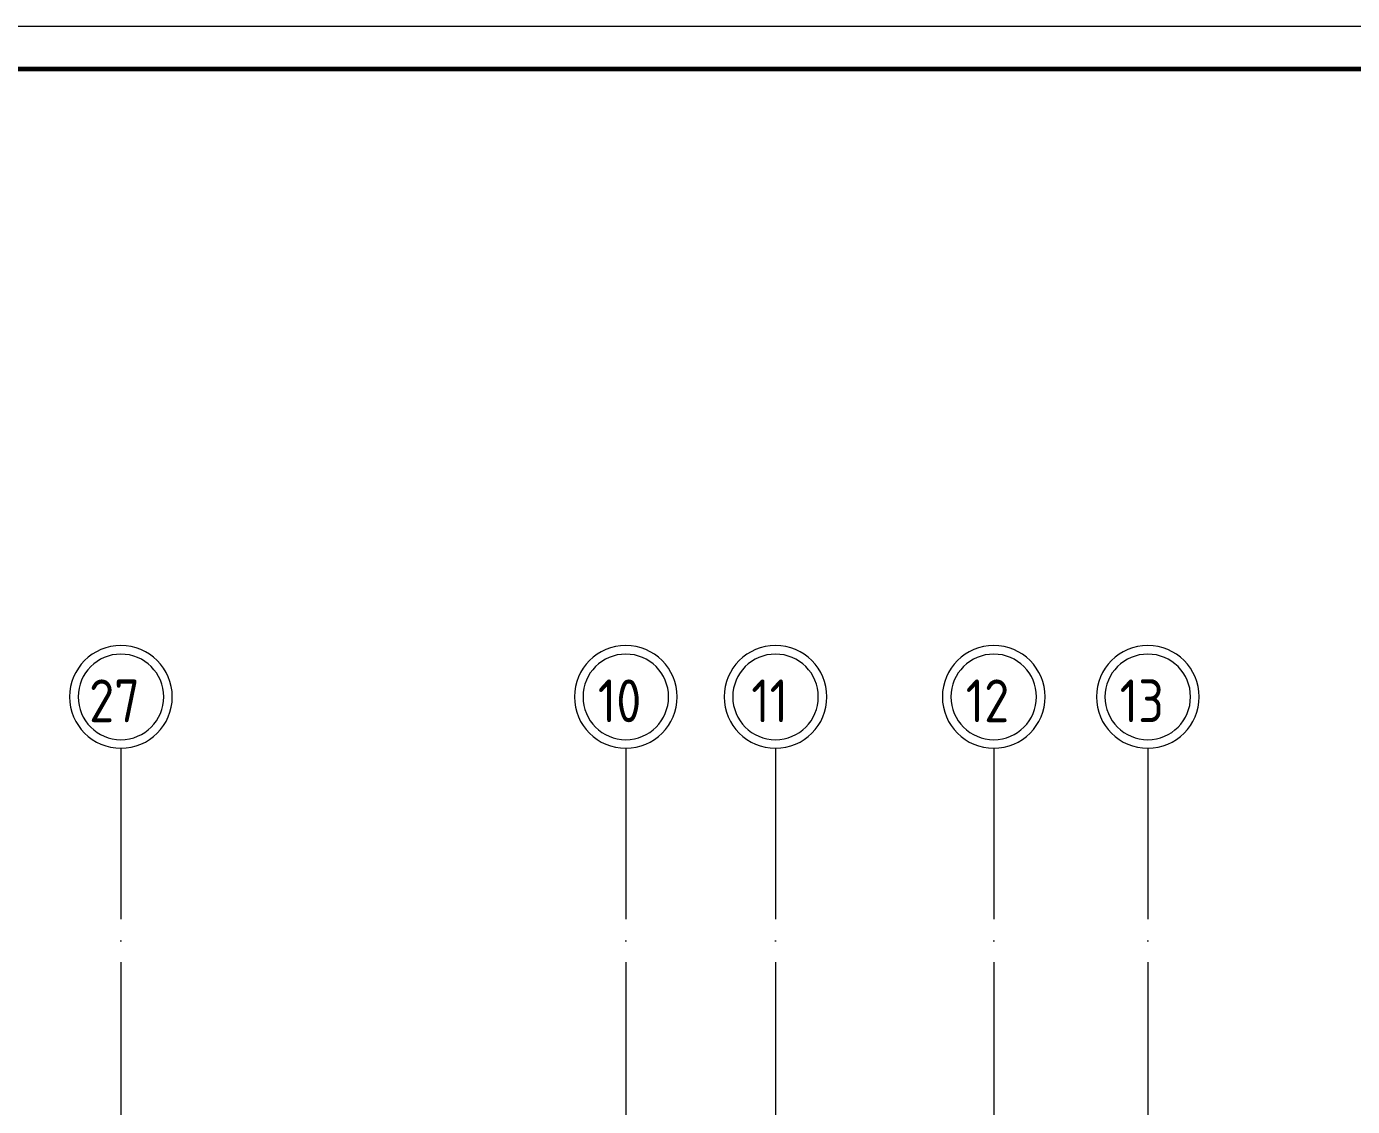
# Model space of a CAD drawing. Header units: millimetres. Extents: x -259793 to 503324, y -44556 to 93494.
# Drawn here: x 430102 to 445598, y 32274 to 44897 of the extents above; entities that cross this region are included whole.
import ezdxf

# ---------------------------------------------------------------- set-up
doc = ezdxf.new("R2010")
doc.units = ezdxf.units.MM
doc.linetypes.add('ADSK_Линия сетки', pattern=[25, 20, -2.5, 0, -2.5])
for name, color, linetype, lineweight in [('RC-Линии_связи-Адресные', 5, 'Continuous', 30), ('Оси', 252, 'Continuous', 9), ('ОФ_рамка', 8, 'Continuous', 60)]:
    doc.layers.add(name, color=color, linetype=linetype, lineweight=lineweight)
doc.styles.add('GOST Common_1', font='', dxfattribs={"height": 250})
doc.styles.get('GOST Common_1').set_extended_font_data('GOST type B')

# ---------------------------------------------------------------- blocks, each defined once
blk = doc.blocks.new('А0')
at = {"layer": 'ОФ_рамка', "color": 0, "linetype": 'Continuous', "lineweight": 5, "ltscale": 100}
blk.add_lwpolyline([(341068, -309617), (222168, -309617)], dxfattribs=at)
at = {"layer": 'ОФ_рамка', "color": 0, "linetype": 'Continuous', "ltscale": 100}
blk.add_lwpolyline([(340568, -310117), (224168, -310117)], dxfattribs=at)
blk = doc.blocks.new('Кровля Жив')
at = {"layer": 'Оси', "color": 251, "linetype": 'ADSK_Линия сетки', "ltscale": 100, "true_color": 0x636466}
for p, q in [((-43488, 53089), (-43488, 35053)), ((-37588, 53089), (-37588, -12888)), ((-35838, 53089), (-35838, -12888)), ((-33288, 53089), (-33288, -12888)), ((-31488, 53089), (-31488, -12888))]:
    blk.add_line(p, q, dxfattribs=at)
at = {"layer": 'Оси', "color": 251, "lineweight": 20, "true_color": 0x636466}
for centre, radius, start, end in [((-43488, 53689), 600, 0, 180), ((-37588, 53689), 600, 0, 180), ((-35838, 53689), 600, 0, 180), ((-33288, 53689), 600, 0, 180), ((-31488, 53689), 600, 0, 180), ((-43488, 53689), 500, 0, 180), ((-37588, 53689), 500, 0, 180), ((-35838, 53689), 500, 0, 180), ((-33288, 53689), 500, 0, 180), ((-31488, 53689), 500, 0, 180), ((-43488, 53689), 600, 180, 0), ((-43488, 53689), 500, 180, 0), ((-37588, 53689), 600, 180, 0), ((-37588, 53689), 500, 180, 0), ((-35838, 53689), 600, 180, 0), ((-35838, 53689), 500, 180, 0), ((-33288, 53689), 600, 180, 0), ((-33288, 53689), 500, 180, 0), ((-31488, 53689), 600, 180, 0), ((-31488, 53689), 500, 180, 0)]:
    blk.add_arc(centre, radius, start, end, dxfattribs=at)
at = {"layer": 'Оси', "color": 251, "true_color": 0x636466, "style": 'GOST Common_1', "width": 0.9}
for s, p in [('27', (-43860, 53393)), ('10', (-37915, 53393)), ('11', (-36121, 53393)), ('12', (-33615, 53393)), ('13', (-31815, 53393))]:
    blk.add_text(s, height=500, dxfattribs=at).set_placement(p)

msp = doc.modelspace()

# ---------------------------------------------------------------- block references
at = {"layer": 'RC-Линии_связи-Адресные', "color": 104}
msp.add_blockref('Кровля Жив', (474693.26029, -16627.62183), dxfattribs=at)
at = {"layer": 'ОФ_рамка', "color": 0, "lineweight": -2}
msp.add_blockref('А0', (162256.08752, 354514.12136), dxfattribs=at)

doc.saveas('drawing.dxf')
